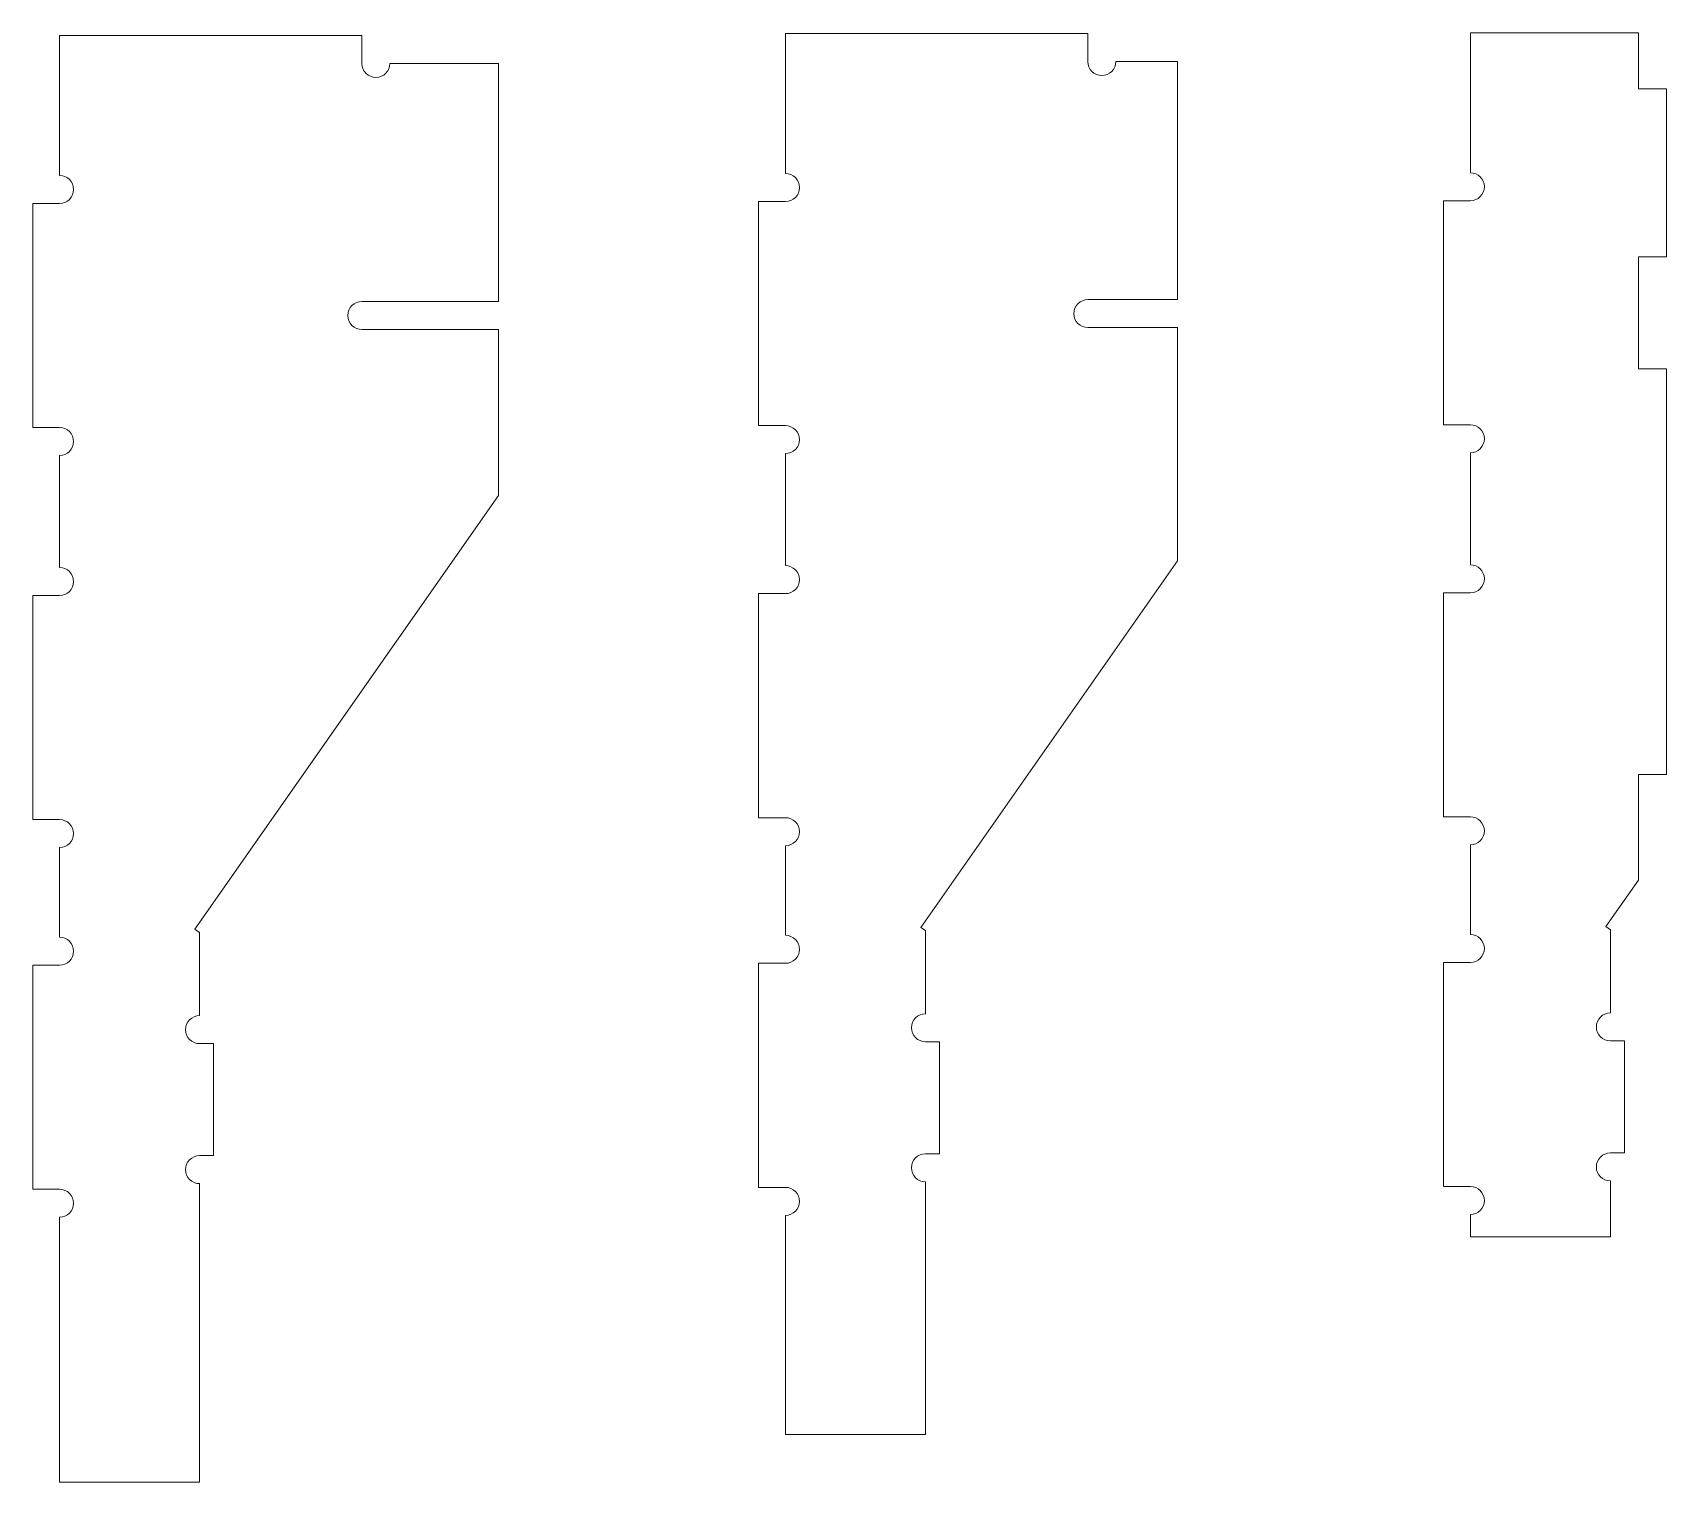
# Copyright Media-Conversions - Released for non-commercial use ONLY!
# Model space of a CAD drawing. Header units: inches. Extents: x 14.07 to 21.36, y 13.05 to 19.52.
import ezdxf

# ---------------------------------------------------------------- set-up
doc = ezdxf.new("R2010")
doc.units = ezdxf.units.IN
doc.header["$MEASUREMENT"] = 0
doc.layers.add('VISIBLE', color=7, linetype='Continuous', lineweight=0)

msp = doc.modelspace()

# ---------------------------------------------------------------- linework, layer by layer
at = {"layer": 'VISIBLE'}
for p, q in [((14.1859, 18.8799), (14.1859, 19.5049)), ((14.1859, 19.5049), (15.5359, 19.5049)), ((15.5359, 19.3799), (15.5359, 19.5049)), ((17.4276, 19.5133), (18.7776, 19.5133)), ((17.4276, 18.8883), (17.4276, 19.5133)), ((18.7776, 19.3883), (18.7776, 19.5133)), ((20.4859, 18.892), (20.4859, 19.517)), ((20.4859, 19.517), (21.2359, 19.517)), ((21.2359, 19.267), (21.2359, 19.517)), ((16.1459, 19.3799), (15.6609, 19.3799)), ((16.1459, 19.3799), (16.1459, 18.3174)), ((19.1783, 19.3883), (18.9026, 19.3883)), ((19.1783, 19.3883), (19.1783, 18.3258)), ((21.3609, 19.267), (21.2359, 19.267)), ((21.3609, 19.267), (21.3609, 18.517)), ((14.0659, 17.7549), (14.0659, 18.7549)), ((14.0659, 18.7549), (14.1859, 18.7549)), ((17.3076, 17.7633), (17.3076, 18.7633)), ((17.3076, 18.7633), (17.4276, 18.7633)), ((20.3659, 17.767), (20.3659, 18.767)), ((20.3659, 18.767), (20.4859, 18.767)), ((21.2359, 18.517), (21.3609, 18.517)), ((21.2359, 18.017), (21.2359, 18.517)), ((15.5359, 18.3174), (16.1459, 18.3174)), ((18.7776, 18.3258), (19.1783, 18.3258)), ((16.1459, 18.1924), (15.5359, 18.1924)), ((16.1459, 18.1924), (16.1459, 17.4509)), ((19.1783, 18.2008), (18.7776, 18.2008)), ((19.1783, 18.2008), (19.1783, 17.1604)), ((21.3609, 18.017), (21.2359, 18.017)), ((21.3609, 18.017), (21.3609, 16.2054)), ((14.1859, 17.7549), (14.0659, 17.7549)), ((17.4276, 17.7633), (17.3076, 17.7633)), ((20.4859, 17.767), (20.3659, 17.767)), ((14.1859, 17.1299), (14.1859, 17.6299)), ((17.4276, 17.1383), (17.4276, 17.6383)), ((20.4859, 17.142), (20.4859, 17.642)), ((14.7905, 15.5152), (16.1459, 17.4509)), ((18.0322, 15.5235), (19.1783, 17.1604)), ((14.0659, 17.0049), (14.1859, 17.0049)), ((14.0659, 16.0049), (14.0659, 17.0049)), ((17.3076, 16.0133), (17.3076, 17.0133)), ((17.3076, 17.0133), (17.4276, 17.0133)), ((20.3659, 17.017), (20.4859, 17.017)), ((20.3659, 16.017), (20.3659, 17.017)), ((21.2359, 15.735), (21.2359, 16.2054)), ((21.2359, 16.2054), (21.3609, 16.2054)), ((14.1859, 16.0049), (14.0659, 16.0049)), ((17.4276, 16.0133), (17.3076, 16.0133)), ((20.4859, 16.017), (20.3659, 16.017)), ((14.1859, 15.4799), (14.1859, 15.8799)), ((17.4276, 15.4883), (17.4276, 15.8883)), ((20.4859, 15.492), (20.4859, 15.892)), ((21.0904, 15.5273), (21.2359, 15.735)), ((14.8109, 15.5009), (14.7905, 15.5152)), ((14.8109, 15.1299), (14.8109, 15.5009)), ((18.0526, 15.5093), (18.0322, 15.5235)), ((18.0526, 15.1383), (18.0526, 15.5093)), ((21.1109, 15.513), (21.0904, 15.5273)), ((21.1109, 15.142), (21.1109, 15.513)), ((14.0659, 15.3549), (14.1859, 15.3549)), ((14.0659, 14.3549), (14.0659, 15.3549)), ((17.3076, 14.3633), (17.3076, 15.3633)), ((17.3076, 15.3633), (17.4276, 15.3633)), ((20.3659, 15.367), (20.4859, 15.367)), ((20.3659, 14.367), (20.3659, 15.367)), ((14.8734, 15.0049), (14.8109, 15.0049)), ((14.8734, 14.5049), (14.8734, 15.0049)), ((18.1151, 15.0133), (18.0526, 15.0133)), ((18.1151, 14.5133), (18.1151, 15.0133)), ((21.1734, 15.017), (21.1109, 15.017)), ((21.1734, 14.517), (21.1734, 15.017)), ((21.1109, 14.517), (21.1734, 14.517)), ((14.8109, 14.5049), (14.8734, 14.5049)), ((18.0526, 14.5133), (18.1151, 14.5133)), ((14.8109, 13.0469), (14.8109, 14.3799)), ((18.0526, 13.26), (18.0526, 14.3883)), ((21.1109, 14.142), (21.1109, 14.392)), ((14.1859, 14.3549), (14.0659, 14.3549)), ((17.4276, 14.3633), (17.3076, 14.3633)), ((20.4859, 14.367), (20.3659, 14.367)), ((14.1859, 13.0469), (14.1859, 14.2299)), ((17.4276, 13.26), (17.4276, 14.2383)), ((20.4859, 14.142), (20.4859, 14.242)), ((21.1109, 14.142), (20.4859, 14.142)), ((18.0526, 13.26), (17.4276, 13.26)), ((14.8109, 13.0469), (14.1859, 13.0469))]:
    msp.add_line(p, q, dxfattribs=at)
for centre, start, end in [((15.5984, 19.3799), 180, 0), ((18.8401, 19.3883), 180, 0), ((14.1859, 18.8174), 270, 90), ((17.4276, 18.8258), 270, 90), ((20.4859, 18.8295), 270, 90), ((15.5359, 18.2549), 90, 270), ((18.7776, 18.2633), 90, 270), ((14.1859, 17.6924), 270, 90), ((17.4276, 17.7008), 270, 90), ((20.4859, 17.7045), 270, 90), ((14.1859, 17.0674), 270, 90), ((17.4276, 17.0758), 270, 90), ((20.4859, 17.0795), 270, 90), ((14.1859, 15.9424), 270, 90), ((17.4276, 15.9508), 270, 90), ((20.4859, 15.9545), 270, 90), ((14.1859, 15.4174), 270, 90), ((17.4276, 15.4258), 270, 90), ((20.4859, 15.4295), 270, 90), ((14.8109, 15.0674), 90, 270), ((18.0526, 15.0758), 90, 270), ((21.1109, 15.0795), 90, 270), ((21.1109, 14.4545), 90, 270), ((14.8109, 14.4424), 90, 270), ((18.0526, 14.4508), 90, 270), ((14.1859, 14.2924), 270, 90), ((17.4276, 14.3008), 270, 90), ((20.4859, 14.3045), 270, 90)]:
    msp.add_arc(centre, 0.0625, start, end, dxfattribs=at)

doc.saveas('drawing.dxf')
